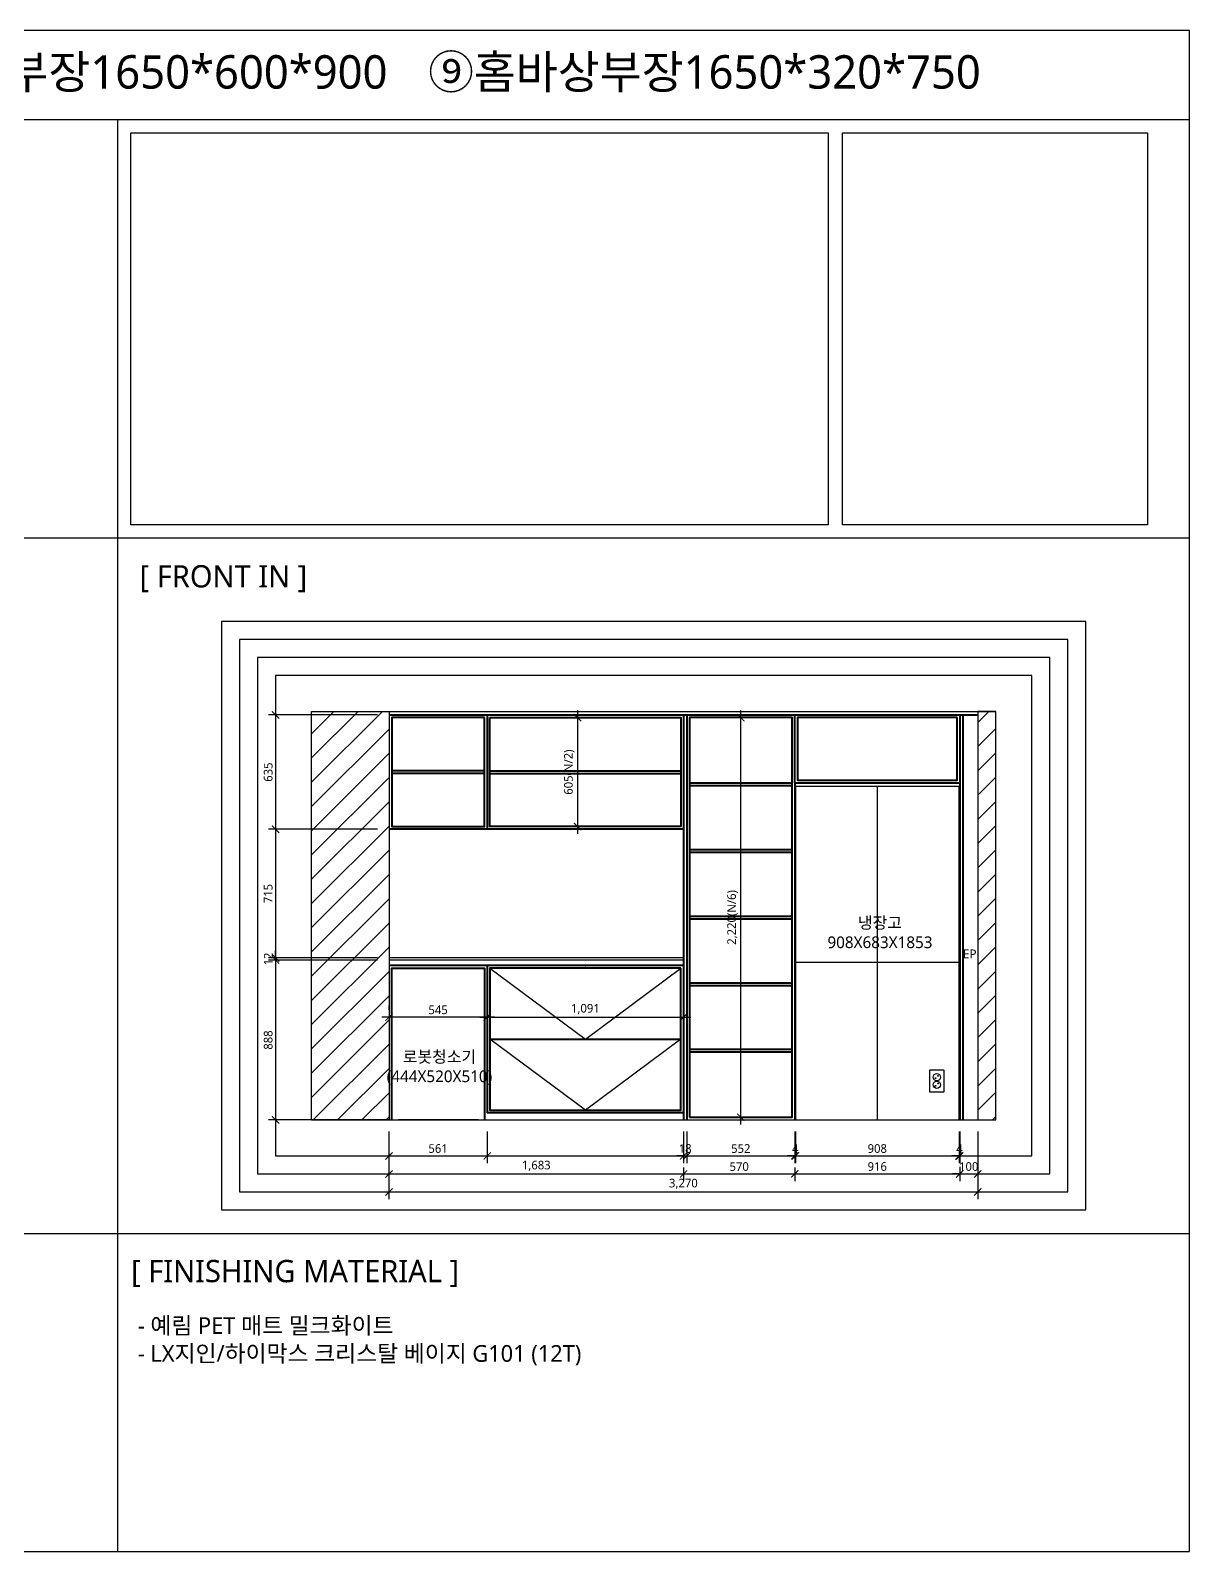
# Model space of a CAD drawing. Header units: millimetres. Extents: x 512 to 764439, y -71 to 559481.
# Drawn here: x 495542 to 501980, y 206194 to 214645 of the extents above; entities that cross this region are included whole.
import ezdxf

# ---------------------------------------------------------------- set-up
doc = ezdxf.new("R2010")
doc.units = ezdxf.units.MM
doc.header["$LTSCALE"] = 50
doc.linetypes.add('CENTER', pattern=[50.8, 31.75, -6.35, 6.35, -6.35])
doc.linetypes.add('DASHDOT', pattern=[1, 0.5, -0.25, 0, -0.25])
for name, color, linetype in [('#CENTER', 1, 'CENTER'), ('#FUR_제작', 6, 'Continuous'), ('#가전가구', 252, 'Continuous'), ('#건축벽체_CON', 2, 'Continuous'), ('#콘센트.스위치', 4, 'Continuous'), ('.', 8, 'Continuous'), ('_R_F_WIN', 4, 'Continuous')]:
    doc.layers.add(name, color=color, linetype=linetype)
doc.layers.add('#Fur', color=6, linetype='Continuous', lineweight=40)
doc.styles.add('맑은 고딕', font='malgun.ttf')
doc.styles.add('맑은고딕', font='malgun.ttf')
doc.dimstyles.new('DIM-120', dxfattribs={"dimscale": 120, "dimtxt": 0.6, "dimasz": 0.8, "dimexe": 0.8, "dimexo": 0.8, "dimgap": 0.2, "dimtad": 1, "dimdec": 0, "dimlunit": 6, "dimtxsty": '맑은고딕', "dimblk": 'ARCHTICK', "dimcen": 1, "dimdle": 0.8, "dimclrd": 5, "dimclre": 5, "dimclrt": 4, "dimadec": 0, "dimazin": 0, "dimtfac": 1, "dimtdec": 0, "dimtix": 1, "dimtmove": 2, "dimatfit": 3, "dimldrblk": 'ARCHTICK', "dimfxl": 1, "dimtolj": 1, "dimtzin": 0, "dimarcsym": 0})
picture_1 = doc.add_image_def('image12.png', size_in_pixel=(578, 743))
picture_2 = doc.add_image_def('image33.png', size_in_pixel=(1920, 1080))

# ---------------------------------------------------------------- blocks, each defined once
blk = doc.blocks.new('FGDGF')
at = {"layer": '#가전가구'}
for p, q in [((348802.1, 14017.5), (347894.1, 14017.5)), ((347894.1, 14017.5), (347894.1, 12164.5)), ((348348.1, 14017.5), (348348.1, 12164.5)), ((348802.1, 12164.5), (348802.1, 14017.5)), ((347894.1, 13041), (348802.1, 13041)), ((347894.1, 12164.5), (348802.1, 12164.5))]:
    blk.add_line(p, q, dxfattribs=at)
blk = doc.blocks.new('2구 콘센트 입면')
at = {"layer": '#콘센트.스위치', "color": 252}
blk.add_lwpolyline([(323691.9, 76358.2), (323763.9, 76358.2, -0.414214), (323766.9, 76355.2), (323766.9, 76237.2, -0.414214), (323763.9, 76234.2), (323691.9, 76234.2, -0.414214), (323688.9, 76237.2), (323688.9, 76355.2, -0.414214)], format="xyb", close=True, dxfattribs=at)
for centre, radius in [((323727.9, 76317.1), 20.1), ((323734.8, 76323), 2.26), ((323727.9, 76274.9), 20.1), ((323721.3, 76309.6), 2.26), ((323721.3, 76267.3), 2.26), ((323734.8, 76280.8), 2.26)]:
    blk.add_circle(centre, radius, dxfattribs=at)
blk = doc.blocks.new('_ArchTick')
at = {"color": 0, "linetype": 'ByBlock', "const_width": 0.15}
blk.add_lwpolyline([(-0.5, -0.5), (0.5, 0.5)], dxfattribs=at)
blk = doc.blocks.new('*D407')
at = {"color": 5, "lineweight": -2, "transparency": 16777216}
for p, q in [((498580.8, 210867.2), (498580.8, 210182.2)), ((498644.8, 210827.2), (498620.8, 210827.2)), ((498644.8, 210222.2), (498620.8, 210222.2))]:
    blk.add_line(p, q, dxfattribs=at)
at = {"layer": 'Defpoints', "color": 0, "transparency": 16777216}
for p in [(498580.8, 210827.2), (498580.8, 210222.2), (498580.8, 210222.2)]:
    blk.add_point(p, dxfattribs=at)
at = {"color": 5, "lineweight": -2, "transparency": 16777216, "xscale": 40, "yscale": 40, "zscale": 40}
for p, rotation in [((498580.8, 210827.2), 90), ((498580.8, 210222.2), 270)]:
    blk.add_blockref('_ArchTick', p, dxfattribs=dict(at, rotation=rotation))
at = {"color": 4, "transparency": 16777216, "insert": (498535, 210524.7), "char_height": 48, "attachment_point": 5, "rotation": 90, "style": '맑은고딕'}
blk.add_mtext('\\A1;605(N/2)', dxfattribs=at)
blk = doc.blocks.new('*D408')
at = {"color": 5, "lineweight": -2, "transparency": 16777216}
for p, q in [((496903.3, 210882.2), (496903.3, 210167.2)), ((497469.3, 210842.2), (496863.3, 210842.2)), ((497469.3, 210207.2), (496863.3, 210207.2))]:
    blk.add_line(p, q, dxfattribs=at)
at = {"layer": 'Defpoints', "color": 0, "transparency": 16777216}
for p in [(497533.3, 210842.2), (496903.3, 210207.2), (497533.3, 210207.2)]:
    blk.add_point(p, dxfattribs=at)
at = {"color": 5, "lineweight": -2, "transparency": 16777216, "xscale": 40, "yscale": 40, "zscale": 40}
for p, rotation in [((496903.3, 210842.2), 90), ((496903.3, 210207.2), 270)]:
    blk.add_blockref('_ArchTick', p, dxfattribs=dict(at, rotation=rotation))
at = {"color": 4, "transparency": 16777216, "insert": (496862.5, 210524.7), "char_height": 48, "attachment_point": 5, "rotation": 90, "style": '맑은고딕'}
blk.add_mtext('\\A1;635', dxfattribs=at)
blk = doc.blocks.new('*D409')
at = {"color": 5, "lineweight": -2, "transparency": 16777216}
for p, q in [((497469.3, 210207.2), (496863.3, 210207.2)), ((496903.3, 210247.2), (496903.3, 209452.2)), ((497469.3, 209492.2), (496863.3, 209492.2))]:
    blk.add_line(p, q, dxfattribs=at)
at = {"layer": 'Defpoints', "color": 0, "transparency": 16777216}
for p in [(497533.3, 210207.2), (496903.3, 209492.2), (497533.3, 209492.2)]:
    blk.add_point(p, dxfattribs=at)
at = {"color": 5, "lineweight": -2, "transparency": 16777216, "xscale": 40, "yscale": 40, "zscale": 40}
for p, rotation in [((496903.3, 210207.2), 90), ((496903.3, 209492.2), 270)]:
    blk.add_blockref('_ArchTick', p, dxfattribs=dict(at, rotation=rotation))
at = {"color": 4, "transparency": 16777216, "insert": (496862.4, 209849.7), "char_height": 48, "attachment_point": 5, "rotation": 90, "style": '맑은고딕'}
blk.add_mtext('\\A1;715', dxfattribs=at)
blk = doc.blocks.new('*D410')
at = {"color": 5, "lineweight": -2, "transparency": 16777216}
for p, q in [((496903.3, 209492.2), (496903.3, 209532.2)), ((497469.3, 209492.2), (496863.3, 209492.2)), ((497469.3, 209480.2), (496863.3, 209480.2)), ((496903.3, 209492.2), (496903.3, 209480.2)), ((496903.3, 209480.2), (496903.3, 209440.2))]:
    blk.add_line(p, q, dxfattribs=at)
at = {"layer": 'Defpoints', "color": 0, "transparency": 16777216}
for p in [(496903.3, 209480.2), (497533.3, 209492.2), (497533.3, 209480.2)]:
    blk.add_point(p, dxfattribs=at)
at = {"color": 5, "lineweight": -2, "transparency": 16777216, "xscale": 40, "yscale": 40, "zscale": 40}
for p, rotation in [((496903.3, 209492.2), 270), ((496903.3, 209480.2), 90)]:
    blk.add_blockref('_ArchTick', p, dxfattribs=dict(at, rotation=rotation))
at = {"color": 4, "transparency": 16777216, "insert": (496862.8, 209486.2), "char_height": 48, "attachment_point": 5, "rotation": 90, "style": '맑은고딕'}
blk.add_mtext('\\A1;12', dxfattribs=at)
blk = doc.blocks.new('*D411')
at = {"color": 5, "lineweight": -2, "transparency": 16777216}
for p, q in [((496903.3, 209520.2), (496903.3, 208552.2)), ((497469.3, 209480.2), (496863.3, 209480.2)), ((497469.3, 208592.2), (496863.3, 208592.2))]:
    blk.add_line(p, q, dxfattribs=at)
at = {"layer": 'Defpoints', "color": 0, "transparency": 16777216}
for p in [(497533.3, 209480.2), (496903.3, 208592.2), (497533.3, 208592.2)]:
    blk.add_point(p, dxfattribs=at)
at = {"color": 5, "lineweight": -2, "transparency": 16777216, "xscale": 40, "yscale": 40, "zscale": 40}
for p, rotation in [((496903.3, 209480.2), 90), ((496903.3, 208592.2), 270)]:
    blk.add_blockref('_ArchTick', p, dxfattribs=dict(at, rotation=rotation))
at = {"color": 4, "transparency": 16777216, "insert": (496862.5, 209036.2), "char_height": 48, "attachment_point": 5, "rotation": 90, "style": '맑은고딕'}
blk.add_mtext('\\A1;888', dxfattribs=at)
blk = doc.blocks.new('*D153')
at = {"color": 5, "lineweight": -2, "transparency": 16777216}
for p, q in [((499787.3, 208528.2), (499787.3, 208352.2)), ((499791.3, 208528.2), (499791.3, 208352.2)), ((499787.3, 208392.2), (499747.3, 208392.2)), ((499787.3, 208392.2), (499791.3, 208392.2)), ((499791.3, 208392.2), (499831.3, 208392.2))]:
    blk.add_line(p, q, dxfattribs=at)
at = {"layer": 'Defpoints', "color": 0, "transparency": 16777216}
for p in [(499787.3, 208592.2), (499791.3, 208592.2), (499791.3, 208392.2)]:
    blk.add_point(p, dxfattribs=at)
at = {"color": 5, "lineweight": -2, "transparency": 16777216, "xscale": 40, "yscale": 40, "zscale": 40}
blk.add_blockref('_ArchTick', (499787.3, 208392.2), dxfattribs=at)
at = {"color": 5, "lineweight": -2, "transparency": 16777216, "xscale": 40, "yscale": 40, "zscale": 40, "rotation": 180}
blk.add_blockref('_ArchTick', (499791.3, 208392.2), dxfattribs=at)
at = {"color": 4, "transparency": 16777216, "insert": (499789.3, 208432.2), "char_height": 48, "attachment_point": 5, "style": '맑은고딕'}
blk.add_mtext('\\A1;4', dxfattribs=at)
blk = doc.blocks.new('*D154')
at = {"color": 5, "lineweight": -2, "transparency": 16777216}
for p, q in [((499791.3, 208528.2), (499791.3, 208352.2)), ((500699.3, 208528.2), (500699.3, 208352.2)), ((499751.3, 208392.2), (500739.3, 208392.2))]:
    blk.add_line(p, q, dxfattribs=at)
at = {"layer": 'Defpoints', "color": 0, "transparency": 16777216}
for p in [(499791.3, 208592.2), (500699.3, 208592.2), (500699.3, 208392.2)]:
    blk.add_point(p, dxfattribs=at)
at = {"color": 5, "lineweight": -2, "transparency": 16777216, "xscale": 40, "yscale": 40, "zscale": 40, "rotation": 180}
blk.add_blockref('_ArchTick', (499791.3, 208392.2), dxfattribs=at)
at = {"color": 5, "lineweight": -2, "transparency": 16777216, "xscale": 40, "yscale": 40, "zscale": 40}
blk.add_blockref('_ArchTick', (500699.3, 208392.2), dxfattribs=at)
at = {"color": 4, "transparency": 16777216, "insert": (500245.3, 208433), "char_height": 48, "attachment_point": 5, "style": '맑은고딕'}
blk.add_mtext('\\A1;908', dxfattribs=at)
blk = doc.blocks.new('*D155')
at = {"color": 5, "lineweight": -2, "transparency": 16777216}
for p, q in [((500699.3, 208528.2), (500699.3, 208352.2)), ((500703.3, 208528.2), (500703.3, 208352.2)), ((500699.3, 208392.2), (500659.3, 208392.2)), ((500699.3, 208392.2), (500703.3, 208392.2)), ((500703.3, 208392.2), (500743.3, 208392.2))]:
    blk.add_line(p, q, dxfattribs=at)
at = {"layer": 'Defpoints', "color": 0, "transparency": 16777216}
for p in [(500699.3, 208592.2), (500703.3, 208592.2), (500703.3, 208392.2)]:
    blk.add_point(p, dxfattribs=at)
at = {"color": 5, "lineweight": -2, "transparency": 16777216, "xscale": 40, "yscale": 40, "zscale": 40}
blk.add_blockref('_ArchTick', (500699.3, 208392.2), dxfattribs=at)
at = {"color": 5, "lineweight": -2, "transparency": 16777216, "xscale": 40, "yscale": 40, "zscale": 40, "rotation": 180}
blk.add_blockref('_ArchTick', (500703.3, 208392.2), dxfattribs=at)
at = {"color": 4, "transparency": 16777216, "insert": (500701.3, 208432.2), "char_height": 48, "attachment_point": 5, "style": '맑은고딕'}
blk.add_mtext('\\A1;4', dxfattribs=at)
blk = doc.blocks.new('*D156')
at = {"color": 5, "lineweight": -2, "transparency": 16777216}
for p, q in [((497533.3, 208528.2), (497533.3, 208352.2)), ((498078.7, 208528.2), (498078.7, 208352.2)), ((497493.3, 208392.2), (498118.7, 208392.2))]:
    blk.add_line(p, q, dxfattribs=at)
at = {"layer": 'Defpoints', "color": 0, "transparency": 16777216}
for p in [(497533.3, 208592.2), (498078.7, 208592.2), (498078.7, 208392.2)]:
    blk.add_point(p, dxfattribs=at)
at = {"color": 5, "lineweight": -2, "transparency": 16777216, "xscale": 40, "yscale": 40, "zscale": 40, "rotation": 180}
blk.add_blockref('_ArchTick', (497533.3, 208392.2), dxfattribs=at)
at = {"color": 5, "lineweight": -2, "transparency": 16777216, "xscale": 40, "yscale": 40, "zscale": 40}
blk.add_blockref('_ArchTick', (498078.7, 208392.2), dxfattribs=at)
at = {"color": 4, "transparency": 16777216, "insert": (497806, 208433.2), "char_height": 48, "attachment_point": 5, "style": '맑은고딕'}
blk.add_mtext('\\A1;561', dxfattribs=at)
blk = doc.blocks.new('*D157')
at = {"color": 5, "lineweight": -2, "transparency": 16777216}
for p, q in [((497533.3, 208328.2), (497533.3, 208252.2)), ((499169.3, 208328.2), (499169.3, 208252.2)), ((497493.3, 208292.2), (499209.3, 208292.2))]:
    blk.add_line(p, q, dxfattribs=at)
at = {"layer": 'Defpoints', "color": 0, "transparency": 16777216}
for p in [(497533.3, 208392.2), (499169.3, 208392.2), (499169.3, 208292.2)]:
    blk.add_point(p, dxfattribs=at)
at = {"color": 5, "lineweight": -2, "transparency": 16777216, "xscale": 40, "yscale": 40, "zscale": 40, "rotation": 180}
blk.add_blockref('_ArchTick', (497533.3, 208292.2), dxfattribs=at)
at = {"color": 5, "lineweight": -2, "transparency": 16777216, "xscale": 40, "yscale": 40, "zscale": 40}
blk.add_blockref('_ArchTick', (499169.3, 208292.2), dxfattribs=at)
at = {"color": 4, "transparency": 16777216, "insert": (498351.3, 208337.2), "char_height": 48, "attachment_point": 5, "style": '맑은고딕'}
blk.add_mtext('\\A1;1,683', dxfattribs=at)
blk = doc.blocks.new('*D158')
at = {"color": 5, "lineweight": -2, "transparency": 16777216}
for p, q in [((499169.3, 208328.2), (499169.3, 208252.2)), ((499129.3, 208292.2), (499827.3, 208292.2)), ((499787.3, 208324.2), (499787.3, 208252.2))]:
    blk.add_line(p, q, dxfattribs=at)
at = {"layer": 'Defpoints', "color": 0, "transparency": 16777216}
for p in [(499169.3, 208392.2), (499787.3, 208388.2), (499787.3, 208292.2)]:
    blk.add_point(p, dxfattribs=at)
at = {"color": 5, "lineweight": -2, "transparency": 16777216, "xscale": 40, "yscale": 40, "zscale": 40, "rotation": 180}
blk.add_blockref('_ArchTick', (499169.3, 208292.2), dxfattribs=at)
at = {"color": 5, "lineweight": -2, "transparency": 16777216, "xscale": 40, "yscale": 40, "zscale": 40}
blk.add_blockref('_ArchTick', (499787.3, 208292.2), dxfattribs=at)
at = {"color": 4, "transparency": 16777216, "insert": (499478.3, 208333), "char_height": 48, "attachment_point": 5, "style": '맑은고딕'}
blk.add_mtext('\\A1;570', dxfattribs=at)
blk = doc.blocks.new('*D159')
at = {"color": 5, "lineweight": -2, "transparency": 16777216}
for p, q in [((499787.3, 208328.2), (499787.3, 208252.2)), ((500703.3, 208328.2), (500703.3, 208252.2)), ((499747.3, 208292.2), (500743.3, 208292.2))]:
    blk.add_line(p, q, dxfattribs=at)
at = {"layer": 'Defpoints', "color": 0, "transparency": 16777216}
for p in [(499787.3, 208392.2), (500703.3, 208392.2), (500703.3, 208292.2)]:
    blk.add_point(p, dxfattribs=at)
at = {"color": 5, "lineweight": -2, "transparency": 16777216, "xscale": 40, "yscale": 40, "zscale": 40, "rotation": 180}
blk.add_blockref('_ArchTick', (499787.3, 208292.2), dxfattribs=at)
at = {"color": 5, "lineweight": -2, "transparency": 16777216, "xscale": 40, "yscale": 40, "zscale": 40}
blk.add_blockref('_ArchTick', (500703.3, 208292.2), dxfattribs=at)
at = {"color": 4, "transparency": 16777216, "insert": (500245.3, 208333.2), "char_height": 48, "attachment_point": 5, "style": '맑은고딕'}
blk.add_mtext('\\A1;916', dxfattribs=at)
blk = doc.blocks.new('*D160')
at = {"color": 5, "lineweight": -2, "transparency": 16777216}
for p, q in [((500703.3, 208332.2), (500703.3, 208252.2)), ((500803.3, 208332.2), (500803.3, 208252.2)), ((500703.3, 208292.2), (500663.3, 208292.2)), ((500703.3, 208292.2), (500803.3, 208292.2)), ((500803.3, 208292.2), (500843.3, 208292.2))]:
    blk.add_line(p, q, dxfattribs=at)
at = {"layer": 'Defpoints', "color": 0, "transparency": 16777216}
for p in [(500703.3, 208396.2), (500803.3, 208396.2), (500803.3, 208292.2)]:
    blk.add_point(p, dxfattribs=at)
at = {"color": 5, "lineweight": -2, "transparency": 16777216, "xscale": 40, "yscale": 40, "zscale": 40}
blk.add_blockref('_ArchTick', (500703.3, 208292.2), dxfattribs=at)
at = {"color": 5, "lineweight": -2, "transparency": 16777216, "xscale": 40, "yscale": 40, "zscale": 40, "rotation": 180}
blk.add_blockref('_ArchTick', (500803.3, 208292.2), dxfattribs=at)
at = {"color": 4, "transparency": 16777216, "insert": (500753.3, 208333.2), "char_height": 48, "attachment_point": 5, "style": '맑은고딕'}
blk.add_mtext('\\A1;100', dxfattribs=at)
blk = doc.blocks.new('*D149')
at = {"color": 5, "lineweight": -2, "transparency": 16777216}
for p, q in [((497533.3, 208528.2), (497533.3, 208152.2)), ((500803.3, 208528.2), (500803.3, 208152.2)), ((497493.3, 208192.2), (500843.3, 208192.2))]:
    blk.add_line(p, q, dxfattribs=at)
at = {"layer": 'Defpoints', "color": 0, "transparency": 16777216}
for p in [(497533.3, 208592.2), (500803.3, 208592.2), (500803.3, 208192.2)]:
    blk.add_point(p, dxfattribs=at)
at = {"color": 5, "lineweight": -2, "transparency": 16777216, "xscale": 40, "yscale": 40, "zscale": 40, "rotation": 180}
blk.add_blockref('_ArchTick', (497533.3, 208192.2), dxfattribs=at)
at = {"color": 5, "lineweight": -2, "transparency": 16777216, "xscale": 40, "yscale": 40, "zscale": 40}
blk.add_blockref('_ArchTick', (500803.3, 208192.2), dxfattribs=at)
at = {"color": 4, "transparency": 16777216, "insert": (499168.3, 208237.1), "char_height": 48, "attachment_point": 5, "style": '맑은고딕'}
blk.add_mtext('\\A1;3,270', dxfattribs=at)
blk = doc.blocks.new('*D383')
at = {"color": 5, "lineweight": -2, "transparency": 16777216}
for p, q in [((499169.3, 208528.2), (499169.3, 208352.2)), ((499187.3, 208528.2), (499187.3, 208352.2)), ((499169.3, 208392.2), (499129.3, 208392.2)), ((499169.3, 208392.2), (499187.3, 208392.2)), ((499187.3, 208392.2), (499227.3, 208392.2))]:
    blk.add_line(p, q, dxfattribs=at)
at = {"layer": 'Defpoints', "color": 0, "transparency": 16777216}
for p in [(499169.3, 208592.2), (499187.3, 208592.2), (499187.3, 208392.2)]:
    blk.add_point(p, dxfattribs=at)
at = {"color": 5, "lineweight": -2, "transparency": 16777216, "xscale": 40, "yscale": 40, "zscale": 40}
blk.add_blockref('_ArchTick', (499169.3, 208392.2), dxfattribs=at)
at = {"color": 5, "lineweight": -2, "transparency": 16777216, "xscale": 40, "yscale": 40, "zscale": 40, "rotation": 180}
blk.add_blockref('_ArchTick', (499187.3, 208392.2), dxfattribs=at)
at = {"color": 4, "transparency": 16777216, "insert": (499178.3, 208433.2), "char_height": 48, "attachment_point": 5, "style": '맑은고딕'}
blk.add_mtext('\\A1;18', dxfattribs=at)
blk = doc.blocks.new('*D150')
at = {"color": 5, "lineweight": -2, "transparency": 16777216}
for p, q in [((499187.3, 208528.2), (499187.3, 208352.2)), ((499787.3, 208528.2), (499787.3, 208352.2)), ((499147.3, 208392.2), (499827.3, 208392.2))]:
    blk.add_line(p, q, dxfattribs=at)
at = {"layer": 'Defpoints', "color": 0, "transparency": 16777216}
for p in [(499187.3, 208592.2), (499787.3, 208592.2), (499787.3, 208392.2)]:
    blk.add_point(p, dxfattribs=at)
at = {"color": 5, "lineweight": -2, "transparency": 16777216, "xscale": 40, "yscale": 40, "zscale": 40, "rotation": 180}
blk.add_blockref('_ArchTick', (499187.3, 208392.2), dxfattribs=at)
at = {"color": 5, "lineweight": -2, "transparency": 16777216, "xscale": 40, "yscale": 40, "zscale": 40}
blk.add_blockref('_ArchTick', (499787.3, 208392.2), dxfattribs=at)
at = {"color": 4, "transparency": 16777216, "insert": (499487.3, 208433), "char_height": 48, "attachment_point": 5, "style": '맑은고딕'}
blk.add_mtext('\\A1;552', dxfattribs=at)
blk = doc.blocks.new('*D384')
at = {"color": 5, "lineweight": -2, "transparency": 16777216}
for p, q in [((499487.3, 208567.2), (499487.3, 210867.2)), ((499551.3, 210827.2), (499527.3, 210827.2)), ((499551.3, 208607.2), (499527.3, 208607.2))]:
    blk.add_line(p, q, dxfattribs=at)
at = {"layer": 'Defpoints', "color": 0, "transparency": 16777216}
for p in [(499487.3, 210827.2), (499487.3, 210827.2), (499487.3, 208607.2)]:
    blk.add_point(p, dxfattribs=at)
at = {"color": 5, "lineweight": -2, "transparency": 16777216, "xscale": 40, "yscale": 40, "zscale": 40}
for p, rotation in [((499487.3, 210827.2), 90), ((499487.3, 208607.2), 270)]:
    blk.add_blockref('_ArchTick', p, dxfattribs=dict(at, rotation=rotation))
at = {"color": 4, "transparency": 16777216, "insert": (499441.5, 209717.2), "char_height": 48, "attachment_point": 5, "rotation": 90, "style": '맑은고딕'}
blk.add_mtext('\\A1;2,220(N/6)', dxfattribs=at)
blk = doc.blocks.new('*D274')
at = {"color": 5, "lineweight": -2, "transparency": 16777216}
for p, q in [((498078.7, 209105.2), (498078.7, 209203.3)), ((499169.3, 209105.2), (499169.3, 209203.3)), ((498038.7, 209163.3), (499209.3, 209163.3))]:
    blk.add_line(p, q, dxfattribs=at)
at = {"layer": 'Defpoints', "color": 0, "transparency": 16777216}
for p in [(499169.3, 209163.3), (498078.7, 209041.2), (499169.3, 209041.2)]:
    blk.add_point(p, dxfattribs=at)
at = {"color": 5, "lineweight": -2, "transparency": 16777216, "xscale": 40, "yscale": 40, "zscale": 40, "rotation": 180}
blk.add_blockref('_ArchTick', (498078.7, 209163.3), dxfattribs=at)
at = {"color": 5, "lineweight": -2, "transparency": 16777216, "xscale": 40, "yscale": 40, "zscale": 40}
blk.add_blockref('_ArchTick', (499169.3, 209163.3), dxfattribs=at)
at = {"color": 4, "transparency": 16777216, "insert": (498624, 209208.2), "char_height": 48, "attachment_point": 5, "style": '맑은고딕'}
blk.add_mtext('\\A1;1,091', dxfattribs=at)
blk = doc.blocks.new('*D276')
at = {"color": 5, "lineweight": -2, "transparency": 16777216}
for p, q in [((497533.3, 209227.3), (497533.3, 209203.3)), ((498078.7, 209227.3), (498078.7, 209203.3)), ((498118.7, 209163.3), (497493.3, 209163.3))]:
    blk.add_line(p, q, dxfattribs=at)
at = {"layer": 'Defpoints', "color": 0, "transparency": 16777216}
for p in [(497533.3, 209163.3), (497533.3, 209163.3), (498078.7, 209163.3)]:
    blk.add_point(p, dxfattribs=at)
at = {"color": 5, "lineweight": -2, "transparency": 16777216, "xscale": 40, "yscale": 40, "zscale": 40, "rotation": 180}
blk.add_blockref('_ArchTick', (497533.3, 209163.3), dxfattribs=at)
at = {"color": 5, "lineweight": -2, "transparency": 16777216, "xscale": 40, "yscale": 40, "zscale": 40}
blk.add_blockref('_ArchTick', (498078.7, 209163.3), dxfattribs=at)
at = {"color": 4, "transparency": 16777216, "insert": (497806, 209203.7), "char_height": 48, "attachment_point": 5, "style": '맑은고딕'}
blk.add_mtext('\\A1;545', dxfattribs=at)

msp = doc.modelspace()

# ---------------------------------------------------------------- hatches: boundary and pattern name
at = {"layer": '.', "ltscale": 2, "true_color": 0x636466, "transparency": 33554523}
h = msp.add_hatch(dxfattribs=at)
h.set_pattern_fill('ANSI31', color=251, scale=30)
h.set_pattern_definition([(45, (154660.18, 196972.33), (-67.35192, 67.35192), [])])
h.paths.add_polyline_path([(497533.34492001, 210862.24780969), (497103.34492001, 210862.24780969), (497103.34492001, 208592.24780969), (497533.34492001, 208592.24780969)])
h.paths.add_polyline_path([(500803.34492001, 208592.24780969), (500903.34492001, 208592.24780969), (500903.34492001, 210862.24780969), (500803.34492001, 210862.24780969)])

# ---------------------------------------------------------------- linework, layer by layer
at = {"layer": '#CENTER', "linetype": 'DASHDOT', "ltscale": 50}
for p, q in [((498093.67825335, 209435.24780969), (498624.01158668, 209041.24780969)), ((498624.01158668, 209041.24780969), (499154.34492001, 209435.24780969)), ((498624.01158668, 208647.24780969), (498093.67825335, 209041.24780969)), ((499154.34492001, 209041.24780969), (498624.01158668, 208647.24780969))]:
    msp.add_line(p, q, dxfattribs=at)
at = {"layer": '#Fur', "ltscale": 2}
for p, q in [((497533.34492001, 210842.24780969), (500803.34492001, 210842.24780969)), ((498078.67825335, 210842.24780969), (498078.67825335, 210207.24780969)), ((499169.34492001, 210842.24780969), (499169.34492001, 208592.24780969)), ((499187.34492001, 210842.24780969), (499187.34492001, 208592.24780969)), ((499787.34492001, 210465.24780969), (499787.34492001, 210842.24780969)), ((500703.34492001, 210842.24780969), (500703.34492001, 208592.24780969)), ((499787.34492001, 210465.24780969), (500703.34492001, 210465.24780969)), ((499169.34492001, 210207.24780969), (497533.34492001, 210207.24780969)), ((499169.34492001, 209450.24780969), (497533.34492001, 209450.24780969)), ((498078.67825335, 209450.24780969), (498078.67825335, 208632.24780969)), ((498093.67825335, 209041.24780969), (499154.34492001, 209041.24780969)), ((499169.34492001, 208632.24780969), (498078.67825335, 208632.24780969))]:
    msp.add_line(p, q, dxfattribs=at)
at = {"layer": '#Fur', "color": 223, "ltscale": 2}
for p, q in [((500721.34492001, 210842.24780969), (500721.34492001, 208592.24780969)), ((498063.67825335, 210532.24780969), (497548.34492001, 210532.24780969)), ((498093.67825335, 210532.24780969), (499154.34492001, 210532.24780969)), ((498063.67825335, 210517.24780969), (497548.34492001, 210517.24780969)), ((498093.67825335, 210517.24780969), (499154.34492001, 210517.24780969)), ((499202.34492001, 210464.74780969), (499772.34492001, 210464.74780969)), ((499202.34492001, 210449.74780969), (499772.34492001, 210449.74780969)), ((499787.34492001, 210465.24780969), (499787.34492001, 208592.24780969)), ((499202.34492001, 210094.74780969), (499772.34492001, 210094.74780969)), ((499202.34492001, 210079.74780969), (499772.34492001, 210079.74780969)), ((499202.34492001, 209724.74780969), (499772.34492001, 209724.74780969)), ((499202.34492001, 209709.74780969), (499772.34492001, 209709.74780969)), ((499202.34492001, 209354.74780969), (499772.34492001, 209354.74780969)), ((499202.34492001, 209339.74780969), (499772.34492001, 209339.74780969)), ((499202.34492001, 208984.74780969), (499772.34492001, 208984.74780969)), ((499202.34492001, 208969.74780969), (499772.34492001, 208969.74780969))]:
    msp.add_line(p, q, dxfattribs=at)
for points in [[(498063.67825335, 210827.24780969), (497548.34492001, 210827.24780969), (497548.34492001, 210222.24780969), (498063.67825335, 210222.24780969)], [(498093.67825335, 210827.24780969), (499154.34492001, 210827.24780969), (499154.34492001, 210222.24780969), (498093.67825335, 210222.24780969)], [(499202.34492001, 208607.24780969), (499772.34492001, 208607.24780969), (499772.34492001, 210827.24780969), (499202.34492001, 210827.24780969)], [(500688.34492001, 210827.24780969), (499802.34492001, 210827.24780969), (499802.34492001, 210480.24780969), (500688.34492001, 210480.24780969)], [(499154.34492001, 209435.24780969), (498093.67825335, 209435.24780969), (498093.67825335, 208647.24780969), (499154.34492001, 208647.24780969)]]:
    msp.add_lwpolyline(points, close=True, dxfattribs=at)
msp.add_lwpolyline([(497548.34492001, 208592.24780969), (497548.34492001, 209435.24780969), (498063.67825335, 209435.24780969), (498063.67825335, 208592.24780969)], dxfattribs=at)
at = {"layer": '#Fur'}
for p in [(498078.67825335, 209450.24780969), (498624.01158668, 209450.24780969)]:
    msp.add_point(p, dxfattribs=at)
at = {"layer": '#FUR_제작', "color": 4}
for p, q in [((499169.34492001, 209492.24780969), (497533.34492001, 209492.24780969)), ((497533.34492001, 209492.24780969), (497533.34492001, 209480.24780969)), ((499169.34492001, 209480.24780969), (497533.34492001, 209480.24780969)), ((499169.34492001, 209492.24780969), (499169.34492001, 209480.24780969))]:
    msp.add_line(p, q, dxfattribs=at)
at = {"layer": '#가전가구'}
msp.add_line((498030.08874649, 208592.24780969), (497586.08874649, 208592.24780969), dxfattribs=at)
at = {"layer": '#건축벽체_CON'}
for p, q in [((497103.34492001, 210862.24780969), (500903.34492001, 210862.24780969)), ((497103.34492001, 208592.24780969), (500903.34492001, 208592.24780969))]:
    msp.add_line(p, q, dxfattribs=at)
for points in [[(497103.34492001, 210862.24780969), (497533.34492001, 210862.24780969), (497533.34492001, 208592.24780969), (497103.34492001, 208592.24780969)], [(500903.34492001, 210862.24780969), (500803.34492001, 210862.24780969), (500803.34492001, 208592.24780969), (500903.34492001, 208592.24780969)]]:
    msp.add_lwpolyline(points, close=True, dxfattribs=at)
for p, q in [((490074.14903152, 214150.22946514), (501979.81897464, 214150.22946514)), ((490074.14903152, 207961.34993897), (501979.81897464, 207961.34993897))]:
    msp.add_line(p, q)
msp.add_lwpolyline([(501979.81897464, 214645.47923629), (490074.14903152, 214645.47923629), (490074.14903152, 206194.05890884), (501979.81897464, 206194.05890884)], close=True)
for points in [[(496026.98400308, 206194.05890884), (496026.98400308, 214150.22946514)], [(490074.14903152, 211826.14814763), (501979.81897464, 211826.14814763)]]:
    msp.add_lwpolyline(points)
at = {"layer": 'Defpoints', "color": 253, "true_color": 0x9898cc}
for points in [[(501403.34492001, 211362.24780969), (496603.34492001, 211362.24780969), (496603.34492001, 208092.24780969), (501403.34492001, 208092.24780969)], [(501303.34492001, 211262.24780969), (496703.34492001, 211262.24780969), (496703.34492001, 208192.24780969), (501303.34492001, 208192.24780969)], [(501203.34492001, 211162.24780969), (496803.34492001, 211162.24780969), (496803.34492001, 208292.24780969), (501203.34492001, 208292.24780969)], [(501103.34492001, 211062.24780969), (496903.34492001, 211062.24780969), (496903.34492001, 208392.24780969), (501103.34492001, 208392.24780969)]]:
    msp.add_lwpolyline(points, close=True, dxfattribs=at)

# ---------------------------------------------------------------- block references
at = {"layer": '#Fur'}
msp.add_blockref('FGDGF', (151897.261698, 196427.73686827), dxfattribs=at)
at = {"rotation": 180}
msp.add_blockref('2구 콘센트 입면', (824303.79932711, 285104.68252961), dxfattribs=at)

# ---------------------------------------------------------------- texts
at = {"layer": '#Fur', "ltscale": 2, "insert": (500721.05016478, 209539.32590128), "char_height": 50, "attachment_point": 1, "style": '맑은 고딕'}
msp.add_mtext_dynamic_manual_height_columns('EP', width=123.8765729996, gutter_width=98.07255812, heights=[0], dxfattribs=at)
at = {"layer": '#가전가구', "char_height": 65, "attachment_point": 1, "style": '맑은고딕'}
for s, insert in [('\\pxqc;냉장고 ^J908X683X1853', (499524.51655193, 209720.13254436)), ('\\pxqc;로봇청소기\\P(444X520X510)', (497077.9403448, 208975.55004988))]:
    msp.add_mtext_dynamic_manual_height_columns(s, width=1471.5483469185, gutter_width=98.07255812, heights=[0], dxfattribs=dict(at, insert=insert))
at = {"insert": (496137.56781454, 207496.2060601), "char_height": 92.8593320912, "attachment_point": 1, "style": '맑은고딕'}
msp.add_mtext_dynamic_manual_height_columns('- 예림 PET 매트 밀크화이트\\P- LX지인/하이막스 크리스탈 베이지 G101 (12T)', width=3264.8350786126, gutter_width=15.47655535, heights=[944.20321998], dxfattribs=at)
at = {"layer": '_R_F_WIN', "color": 7, "style": '맑은 고딕'}
for s, height, p in [('⑨홈바하부장1650*600*900 ', 185.7186641824, (494456.12542181, 214322.02505027)), ('⑨홈바상부장1650*320*750 ', 185.7186641824, (497751.33613668, 214322.02505027)), ('[ FRONT IN ]', 123.8124427883, (496148.3148871, 211550.59496725)), ('[ FINISHING MATERIAL ]', 123.8124427883, (496100.86044733, 207690.67515888))]:
    msp.add_text(s, height=height, dxfattribs=at).set_placement(p)

# ---------------------------------------------------------------- dimensions: what is measured, and where the dimension line sits
for base, p1, p2, picture, middle in [((496903.34492001, 210207.24780969), (497533.34492001, 210842.24780969), (497533.34492001, 210207.24780969), '*D408', (496862.54600697, 210524.74780969)), ((496903.34492001, 209492.24780969), (497533.34492001, 210207.24780969), (497533.34492001, 209492.24780969), '*D409', (496862.41557219, 209849.74780969)), ((496903.34492001, 208592.24780969), (497533.34492001, 209480.24780969), (497533.34492001, 208592.24780969), '*D411', (496862.54600697, 209036.24780969)), ((496903.34492001, 209480.24780969), (497533.34492001, 209492.24780969), (497533.34492001, 209480.24780969), '*D410', (496862.82318088, 209486.24780969))]:
    dim = msp.add_linear_dim(base=base, p1=p1, p2=p2, angle=90, dimstyle='DIM-120', override={"dimscale": 80, "dimasz": 0.5, "dimexe": 0.5, "dimdle": 0.5})
    dim.commit()
    dim.dimension.update_dxf_attribs({"geometry": picture, "text_midpoint": middle})
for base, p1, p2, text, picture, middle in [((498580.78825155, 210222.24780969), (498580.78825154, 210827.24780969), (498580.78825154, 210222.24780969), '<>(N/2)', '*D407', (498534.95129502, 210524.74780969)), ((499487.34492001, 210827.24780969), (499487.34492001, 208607.24780969), (499487.34492001, 210827.24780969), '<>(N/6)', '*D384', (499441.50796349, 209717.24780969))]:
    dim = msp.add_linear_dim(base=base, p1=p1, p2=p2, angle=90, text=text, dimstyle='DIM-120', override={"dimscale": 80, "dimasz": 0.5, "dimexe": 0.5, "dimdle": 0.5})
    dim.commit()
    dim.dimension.update_dxf_attribs({"geometry": picture, "text_midpoint": middle})
for base, p1, p2, picture, middle in [((497533.34492001, 209163.25776251), (498078.67825335, 209163.25776251), (497533.34492001, 209163.25776251), '*D276', (497806.01158668, 209203.66537121)), ((499169.34492001, 209163.25776251), (498078.67825335, 209041.24780969), (499169.34492001, 209041.24780969), '*D274', (498624.01158668, 209208.21428425)), ((500803.34492001, 208192.24780969), (497533.34492001, 208592.24780969), (500803.34492001, 208592.24780969), '*D149', (499168.34492001, 208237.07389664)), ((499187.34492001, 208392.24780969), (499169.34492001, 208592.24780969), (499187.34492001, 208592.24780969), '*D383', (499178.34492001, 208433.17715751)), ((499791.34492001, 208392.24780969), (499787.34492001, 208592.24780969), (499791.34492001, 208592.24780969), '*D153', (499789.34492001, 208432.24780969)), ((500699.34492001, 208392.24780969), (499791.34492001, 208592.24780969), (500699.34492001, 208592.24780969), '*D154', (500245.34492001, 208433.04672273)), ((500703.34492001, 208392.24780969), (500699.34492001, 208592.24780969), (500703.34492001, 208592.24780969), '*D155', (500701.34492001, 208432.24780969)), ((500703.34492001, 208292.24780969), (499787.34492001, 208392.24780969), (500703.34492001, 208392.24780969), '*D159', (500245.34492001, 208333.17715751)), ((500803.34492001, 208292.24780969), (500703.34492001, 208396.24780969), (500803.34492001, 208396.24780969), '*D160', (500753.34492001, 208333.17715751))]:
    dim = msp.add_linear_dim(base=base, p1=p1, p2=p2, dimstyle='DIM-120', override={"dimscale": 80, "dimasz": 0.5, "dimexe": 0.5, "dimdle": 0.5})
    dim.commit()
    dim.dimension.update_dxf_attribs({"geometry": picture, "text_midpoint": middle})
for base, p1, p2, text, picture, middle in [((498078.67825335, 208392.24780969), (497533.34492001, 208592.24780969), (498078.67825335, 208592.24780969), '561', '*D156', (497806.01158668, 208433.17715751)), ((499787.34492001, 208392.24780969), (499187.34492001, 208592.24780969), (499787.34492001, 208592.24780969), '552', '*D150', (499487.34492001, 208433.04672273)), ((499169.34492001, 208292.24780969), (497533.34492001, 208392.24780969), (499169.34492001, 208392.24780969), '1,683', '*D157', (498351.34492001, 208337.20433143)), ((499787.34492001, 208292.24780969), (499169.34492001, 208392.24780969), (499787.34492001, 208388.24780969), '570', '*D158', (499478.34492001, 208333.04672273))]:
    dim = msp.add_linear_dim(base=base, p1=p1, p2=p2, text=text, dimstyle='DIM-120', override={"dimscale": 80, "dimasz": 0.5, "dimexe": 0.5, "dimdle": 0.5})
    dim.commit()
    dim.dimension.update_dxf_attribs({"geometry": picture, "text_midpoint": middle})

# ---------------------------------------------------------------- pictures from other files: only their frames are drawn
image = msp.add_image(picture_2, insert=(496099.3795509, 211898.48871032), size_in_units=(3872.3369127, 2178.1895134))
image.dxf.flags = 7
image = msp.add_image(picture_1, insert=(500052.15637354, 211898.48871032), size_in_units=(1694.47313424, 2178.1895134))
image.dxf.flags = 7

doc.saveas('drawing.dxf')
